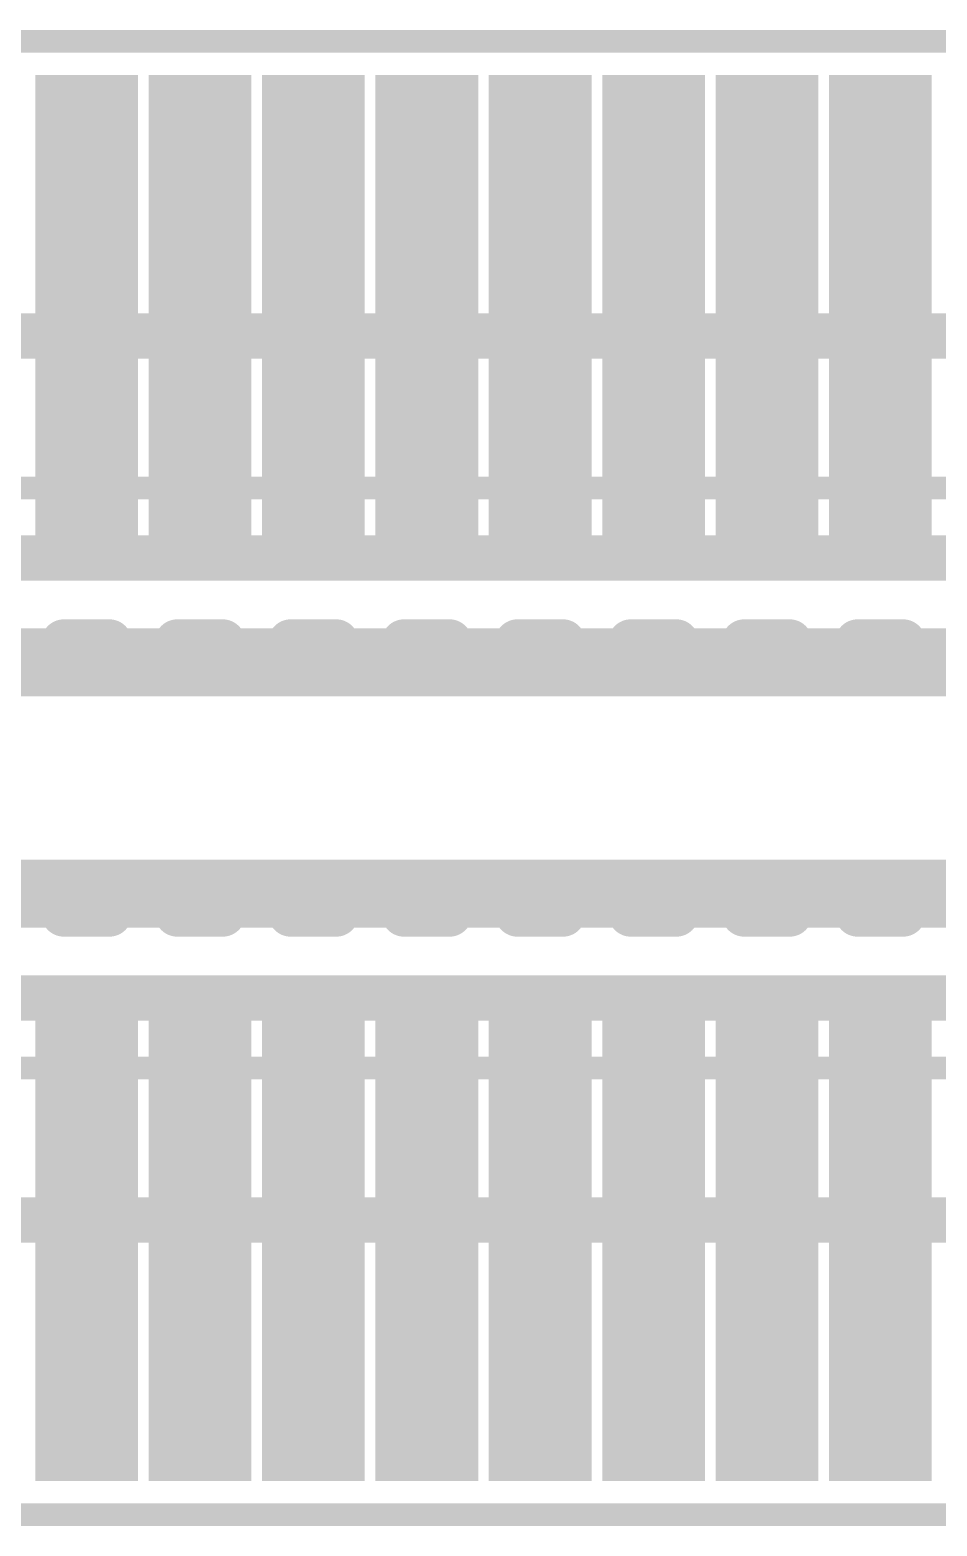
# Model space of a CAD drawing. Header units: millimetres. Extents: x 82.2 to 117.8, y 96.7 to 106.2.
# Drawn here: x 100.75 to 104.75, y 96.7 to 103.3 of the extents above; entities that cross this region are included whole.
import ezdxf

# ---------------------------------------------------------------- set-up
doc = ezdxf.new("R2010")
doc.units = ezdxf.units.MM
for name, color, linetype in [('Mechanical14', 56, 'Continuous'), ('Mechanical15', 56, 'Continuous'), ('Mechanical8', 56, 'Continuous'), ('TopLayer', 1, 'Continuous'), ('TopOverlay', 2, 'Continuous'), ('TopPaste', 8, 'Continuous'), ('TopSolder', 216, 'Continuous')]:
    doc.layers.add(name, color=color, linetype=linetype)

# ---------------------------------------------------------------- blocks, each defined once
blk = doc.blocks.new('PANASONIC_AXK6SA3677YG_1')
at = {"layer": 'Mechanical14', "const_width": 0.1}
for points in [[(-16.5, 1.9), (16.5, 1.9)], [(-16.75, 1.28), (16.75, 1.28)], [(-16.75, 1.02), (16.75, 1.02)], [(0.9, 1.06), (1.1, 1.06)], [(0.9, 1.02), (0.9, 1.06)], [(1.1, 1.02), (1.1, 1.06)], [(1.4, 1.06), (1.6, 1.06)], [(1.4, 1.02), (1.4, 1.06)], [(1.6, 1.02), (1.6, 1.06)], [(1.9, 1.06), (2.1, 1.06)], [(1.9, 1.02), (1.9, 1.06)], [(2.1, 1.02), (2.1, 1.06)], [(2.4, 1.06), (2.6, 1.06)], [(2.4, 1.02), (2.4, 1.06)], [(2.6, 1.02), (2.6, 1.06)], [(2.9, 1.06), (3.1, 1.06)], [(2.9, 1.02), (2.9, 1.06)], [(3.1, 1.02), (3.1, 1.06)], [(3.4, 1.06), (3.6, 1.06)], [(3.4, 1.02), (3.4, 1.06)], [(3.6, 1.02), (3.6, 1.06)], [(3.9, 1.06), (4.1, 1.06)], [(3.9, 1.02), (3.9, 1.06)], [(4.1, 1.02), (4.1, 1.06)], [(4.4, 1.06), (4.6, 1.06)], [(4.4, 1.02), (4.4, 1.06)], [(4.6, 1.02), (4.6, 1.06)], [(-16.65, 0.92), (16.65, 0.92)], [(-16.65, -0.92), (16.65, -0.92)], [(-16.75, -1.02), (16.75, -1.02)], [(0.9, -1.06), (0.9, -1.02)], [(1.1, -1.06), (1.1, -1.02)], [(1.4, -1.06), (1.4, -1.02)], [(1.6, -1.06), (1.6, -1.02)], [(1.9, -1.06), (1.9, -1.02)], [(2.1, -1.06), (2.1, -1.02)], [(2.4, -1.06), (2.4, -1.02)], [(2.6, -1.06), (2.6, -1.02)], [(2.9, -1.06), (2.9, -1.02)], [(3.1, -1.06), (3.1, -1.02)], [(3.4, -1.06), (3.4, -1.02)], [(3.6, -1.06), (3.6, -1.02)], [(3.9, -1.06), (3.9, -1.02)], [(4.1, -1.06), (4.1, -1.02)], [(4.4, -1.06), (4.4, -1.02)], [(4.6, -1.06), (4.6, -1.02)], [(0.9, -1.06), (1.1, -1.06)], [(1.4, -1.06), (1.6, -1.06)], [(1.9, -1.06), (2.1, -1.06)], [(2.4, -1.06), (2.6, -1.06)], [(2.9, -1.06), (3.1, -1.06)], [(3.4, -1.06), (3.6, -1.06)], [(3.9, -1.06), (4.1, -1.06)], [(4.4, -1.06), (4.6, -1.06)], [(-16.75, -1.28), (16.75, -1.28)], [(-16.5, -1.9), (16.5, -1.9)]]:
    blk.add_lwpolyline(points, dxfattribs=at)
at = {"layer": 'Mechanical14', "const_width": 0.05}
for points in [[(0.875, 1.06, 1), (0.925, 1.06, 1)], [(0.875, 1.06, 1), (0.925, 1.06, 1)], [(0.875, 1.02, 1), (0.925, 1.02, 1)], [(1.075, 1.06, 1), (1.125, 1.06, 1)], [(1.075, 1.06, 1), (1.125, 1.06, 1)], [(1.075, 1.02, 1), (1.125, 1.02, 1)], [(1.375, 1.06, 1), (1.425, 1.06, 1)], [(1.375, 1.06, 1), (1.425, 1.06, 1)], [(1.375, 1.02, 1), (1.425, 1.02, 1)], [(1.575, 1.06, 1), (1.625, 1.06, 1)], [(1.575, 1.06, 1), (1.625, 1.06, 1)], [(1.575, 1.02, 1), (1.625, 1.02, 1)], [(1.875, 1.06, 1), (1.925, 1.06, 1)], [(1.875, 1.06, 1), (1.925, 1.06, 1)], [(1.875, 1.02, 1), (1.925, 1.02, 1)], [(2.075, 1.06, 1), (2.125, 1.06, 1)], [(2.075, 1.06, 1), (2.125, 1.06, 1)], [(2.075, 1.02, 1), (2.125, 1.02, 1)], [(2.375, 1.06, 1), (2.425, 1.06, 1)], [(2.375, 1.06, 1), (2.425, 1.06, 1)], [(2.375, 1.02, 1), (2.425, 1.02, 1)], [(2.575, 1.06, 1), (2.625, 1.06, 1)], [(2.575, 1.06, 1), (2.625, 1.06, 1)], [(2.575, 1.02, 1), (2.625, 1.02, 1)], [(2.875, 1.06, 1), (2.925, 1.06, 1)], [(2.875, 1.06, 1), (2.925, 1.06, 1)], [(2.875, 1.02, 1), (2.925, 1.02, 1)], [(3.075, 1.06, 1), (3.125, 1.06, 1)], [(3.075, 1.06, 1), (3.125, 1.06, 1)], [(3.075, 1.02, 1), (3.125, 1.02, 1)], [(3.375, 1.06, 1), (3.425, 1.06, 1)], [(3.375, 1.06, 1), (3.425, 1.06, 1)], [(3.375, 1.02, 1), (3.425, 1.02, 1)], [(3.575, 1.06, 1), (3.625, 1.06, 1)], [(3.575, 1.06, 1), (3.625, 1.06, 1)], [(3.575, 1.02, 1), (3.625, 1.02, 1)], [(3.875, 1.06, 1), (3.925, 1.06, 1)], [(3.875, 1.06, 1), (3.925, 1.06, 1)], [(3.875, 1.02, 1), (3.925, 1.02, 1)], [(4.075, 1.06, 1), (4.125, 1.06, 1)], [(4.075, 1.06, 1), (4.125, 1.06, 1)], [(4.075, 1.02, 1), (4.125, 1.02, 1)], [(4.375, 1.06, 1), (4.425, 1.06, 1)], [(4.375, 1.06, 1), (4.425, 1.06, 1)], [(4.375, 1.02, 1), (4.425, 1.02, 1)], [(4.575, 1.06, 1), (4.625, 1.06, 1)], [(4.575, 1.06, 1), (4.625, 1.06, 1)], [(4.575, 1.02, 1), (4.625, 1.02, 1)], [(0.875, -1.02, 1), (0.925, -1.02, 1)], [(1.075, -1.02, 1), (1.125, -1.02, 1)], [(1.375, -1.02, 1), (1.425, -1.02, 1)], [(1.575, -1.02, 1), (1.625, -1.02, 1)], [(1.875, -1.02, 1), (1.925, -1.02, 1)], [(2.075, -1.02, 1), (2.125, -1.02, 1)], [(2.375, -1.02, 1), (2.425, -1.02, 1)], [(2.575, -1.02, 1), (2.625, -1.02, 1)], [(2.875, -1.02, 1), (2.925, -1.02, 1)], [(3.075, -1.02, 1), (3.125, -1.02, 1)], [(3.375, -1.02, 1), (3.425, -1.02, 1)], [(3.575, -1.02, 1), (3.625, -1.02, 1)], [(3.875, -1.02, 1), (3.925, -1.02, 1)], [(4.075, -1.02, 1), (4.125, -1.02, 1)], [(4.375, -1.02, 1), (4.425, -1.02, 1)], [(4.575, -1.02, 1), (4.625, -1.02, 1)], [(0.875, -1.06, 1), (0.925, -1.06, 1)], [(0.875, -1.06, 1), (0.925, -1.06, 1)], [(1.075, -1.06, 1), (1.125, -1.06, 1)], [(1.075, -1.06, 1), (1.125, -1.06, 1)], [(1.375, -1.06, 1), (1.425, -1.06, 1)], [(1.375, -1.06, 1), (1.425, -1.06, 1)], [(1.575, -1.06, 1), (1.625, -1.06, 1)], [(1.575, -1.06, 1), (1.625, -1.06, 1)], [(1.875, -1.06, 1), (1.925, -1.06, 1)], [(1.875, -1.06, 1), (1.925, -1.06, 1)], [(2.075, -1.06, 1), (2.125, -1.06, 1)], [(2.075, -1.06, 1), (2.125, -1.06, 1)], [(2.375, -1.06, 1), (2.425, -1.06, 1)], [(2.375, -1.06, 1), (2.425, -1.06, 1)], [(2.575, -1.06, 1), (2.625, -1.06, 1)], [(2.575, -1.06, 1), (2.625, -1.06, 1)], [(2.875, -1.06, 1), (2.925, -1.06, 1)], [(2.875, -1.06, 1), (2.925, -1.06, 1)], [(3.075, -1.06, 1), (3.125, -1.06, 1)], [(3.075, -1.06, 1), (3.125, -1.06, 1)], [(3.375, -1.06, 1), (3.425, -1.06, 1)], [(3.375, -1.06, 1), (3.425, -1.06, 1)], [(3.575, -1.06, 1), (3.625, -1.06, 1)], [(3.575, -1.06, 1), (3.625, -1.06, 1)], [(3.875, -1.06, 1), (3.925, -1.06, 1)], [(3.875, -1.06, 1), (3.925, -1.06, 1)], [(4.075, -1.06, 1), (4.125, -1.06, 1)], [(4.075, -1.06, 1), (4.125, -1.06, 1)], [(4.375, -1.06, 1), (4.425, -1.06, 1)], [(4.375, -1.06, 1), (4.425, -1.06, 1)], [(4.575, -1.06, 1), (4.625, -1.06, 1)], [(4.575, -1.06, 1), (4.625, -1.06, 1)]]:
    blk.add_lwpolyline(points, format="xyb", close=True, dxfattribs=at)
at = {"layer": 'Mechanical15', "const_width": 0.1}
for points in [[(-17.75, 3.25), (17.75, 3.25)], [(-17.75, -3.25), (17.75, -3.25)]]:
    blk.add_lwpolyline(points, dxfattribs=at)
at = {"layer": 'Mechanical8', "const_width": 0.1}
for points in [[(0.875, 3), (1.125, 3)], [(0.875, 1), (0.875, 3)], [(1.125, 1), (1.125, 3)], [(1.375, 3), (1.625, 3)], [(1.375, 1), (1.375, 3)], [(1.625, 1), (1.625, 3)], [(1.875, 3), (2.125, 3)], [(1.875, 1), (1.875, 3)], [(2.125, 1), (2.125, 3)], [(2.375, 3), (2.625, 3)], [(2.375, 1), (2.375, 3)], [(2.625, 1), (2.625, 3)], [(2.875, 3), (3.125, 3)], [(2.875, 1), (2.875, 3)], [(3.125, 1), (3.125, 3)], [(3.375, 3), (3.625, 3)], [(3.375, 1), (3.375, 3)], [(3.625, 1), (3.625, 3)], [(3.875, 3), (4.125, 3)], [(3.875, 1), (3.875, 3)], [(4.125, 1), (4.125, 3)], [(4.375, 3), (4.625, 3)], [(4.375, 1), (4.375, 3)], [(4.625, 1), (4.625, 3)], [(1, 2), (1, 2.5)], [(1.5, 2), (1.5, 2.5)], [(2, 2), (2, 2.5)], [(2.5, 2), (2.5, 2.5)], [(3, 2), (3, 2.5)], [(3.5, 2), (3.5, 2.5)], [(4, 2), (4, 2.5)], [(4.5, 2), (4.5, 2.5)], [(0.5, 2), (1, 2)], [(1, 2), (1.5, 2)], [(1.5, 2), (2, 2)], [(2, 2), (2.5, 2)], [(2.5, 2), (3, 2)], [(3, 2), (3.5, 2)], [(3.5, 2), (4, 2)], [(4, 2), (4.5, 2)], [(4.5, 2), (5, 2)], [(0.875, 1), (1.125, 1)], [(1.375, 1), (1.625, 1)], [(1.875, 1), (2.125, 1)], [(2.375, 1), (2.625, 1)], [(2.875, 1), (3.125, 1)], [(3.375, 1), (3.625, 1)], [(3.875, 1), (4.125, 1)], [(4.375, 1), (4.625, 1)], [(0.875, -1), (1.125, -1)], [(0.875, -3), (0.875, -1)], [(1.125, -3), (1.125, -1)], [(1.375, -1), (1.625, -1)], [(1.375, -3), (1.375, -1)], [(1.625, -3), (1.625, -1)], [(1.875, -1), (2.125, -1)], [(1.875, -3), (1.875, -1)], [(2.125, -3), (2.125, -1)], [(2.375, -1), (2.625, -1)], [(2.375, -3), (2.375, -1)], [(2.625, -3), (2.625, -1)], [(2.875, -1), (3.125, -1)], [(2.875, -3), (2.875, -1)], [(3.125, -3), (3.125, -1)], [(3.375, -1), (3.625, -1)], [(3.375, -3), (3.375, -1)], [(3.625, -3), (3.625, -1)], [(3.875, -1), (4.125, -1)], [(3.875, -3), (3.875, -1)], [(4.125, -3), (4.125, -1)], [(4.375, -1), (4.625, -1)], [(4.375, -3), (4.375, -1)], [(4.625, -3), (4.625, -1)], [(1, -2), (1, -1.5)], [(1.5, -2), (1.5, -1.5)], [(2, -2), (2, -1.5)], [(2.5, -2), (2.5, -1.5)], [(3, -2), (3, -1.5)], [(3.5, -2), (3.5, -1.5)], [(4, -2), (4, -1.5)], [(4.5, -2), (4.5, -1.5)], [(0.5, -2), (1, -2)], [(1, -2), (1.5, -2)], [(1.5, -2), (2, -2)], [(2, -2), (2.5, -2)], [(2.5, -2), (3, -2)], [(3, -2), (3.5, -2)], [(3.5, -2), (4, -2)], [(4, -2), (4.5, -2)], [(4.5, -2), (5, -2)], [(0.875, -3), (1.125, -3)], [(1.375, -3), (1.625, -3)], [(1.875, -3), (2.125, -3)], [(2.375, -3), (2.625, -3)], [(2.875, -3), (3.125, -3)], [(3.375, -3), (3.625, -3)], [(3.875, -3), (4.125, -3)], [(4.375, -3), (4.625, -3)]]:
    blk.add_lwpolyline(points, dxfattribs=at)
at = {"layer": 'Mechanical8', "const_width": 0.05}
for points in [[(0.85, 3, 1), (0.9, 3, 1)], [(0.85, 3, 1), (0.9, 3, 1)], [(1.1, 3, 1), (1.15, 3, 1)], [(1.1, 3, 1), (1.15, 3, 1)], [(1.35, 3, 1), (1.4, 3, 1)], [(1.35, 3, 1), (1.4, 3, 1)], [(1.6, 3, 1), (1.65, 3, 1)], [(1.6, 3, 1), (1.65, 3, 1)], [(1.85, 3, 1), (1.9, 3, 1)], [(1.85, 3, 1), (1.9, 3, 1)], [(2.1, 3, 1), (2.15, 3, 1)], [(2.1, 3, 1), (2.15, 3, 1)], [(2.35, 3, 1), (2.4, 3, 1)], [(2.35, 3, 1), (2.4, 3, 1)], [(2.6, 3, 1), (2.65, 3, 1)], [(2.6, 3, 1), (2.65, 3, 1)], [(2.85, 3, 1), (2.9, 3, 1)], [(2.85, 3, 1), (2.9, 3, 1)], [(3.1, 3, 1), (3.15, 3, 1)], [(3.1, 3, 1), (3.15, 3, 1)], [(3.35, 3, 1), (3.4, 3, 1)], [(3.35, 3, 1), (3.4, 3, 1)], [(3.6, 3, 1), (3.65, 3, 1)], [(3.6, 3, 1), (3.65, 3, 1)], [(3.85, 3, 1), (3.9, 3, 1)], [(3.85, 3, 1), (3.9, 3, 1)], [(4.1, 3, 1), (4.15, 3, 1)], [(4.1, 3, 1), (4.15, 3, 1)], [(4.35, 3, 1), (4.4, 3, 1)], [(4.35, 3, 1), (4.4, 3, 1)], [(4.6, 3, 1), (4.65, 3, 1)], [(4.6, 3, 1), (4.65, 3, 1)], [(0.975, 2.5, 1), (1.025, 2.5, 1)], [(1.475, 2.5, 1), (1.525, 2.5, 1)], [(1.975, 2.5, 1), (2.025, 2.5, 1)], [(2.475, 2.5, 1), (2.525, 2.5, 1)], [(2.975, 2.5, 1), (3.025, 2.5, 1)], [(3.475, 2.5, 1), (3.525, 2.5, 1)], [(3.975, 2.5, 1), (4.025, 2.5, 1)], [(4.475, 2.5, 1), (4.525, 2.5, 1)], [(0.975, 2, 1), (1.025, 2, 1)], [(0.975, 2, 1), (1.025, 2, 1)], [(0.975, 2, 1), (1.025, 2, 1)], [(1.475, 2, 1), (1.525, 2, 1)], [(1.475, 2, 1), (1.525, 2, 1)], [(1.475, 2, 1), (1.525, 2, 1)], [(1.975, 2, 1), (2.025, 2, 1)], [(1.975, 2, 1), (2.025, 2, 1)], [(1.975, 2, 1), (2.025, 2, 1)], [(2.475, 2, 1), (2.525, 2, 1)], [(2.475, 2, 1), (2.525, 2, 1)], [(2.475, 2, 1), (2.525, 2, 1)], [(2.975, 2, 1), (3.025, 2, 1)], [(2.975, 2, 1), (3.025, 2, 1)], [(2.975, 2, 1), (3.025, 2, 1)], [(3.475, 2, 1), (3.525, 2, 1)], [(3.475, 2, 1), (3.525, 2, 1)], [(3.475, 2, 1), (3.525, 2, 1)], [(3.975, 2, 1), (4.025, 2, 1)], [(3.975, 2, 1), (4.025, 2, 1)], [(3.975, 2, 1), (4.025, 2, 1)], [(4.475, 2, 1), (4.525, 2, 1)], [(4.475, 2, 1), (4.525, 2, 1)], [(4.475, 2, 1), (4.525, 2, 1)], [(0.85, 1, 1), (0.9, 1, 1)], [(0.85, 1, 1), (0.9, 1, 1)], [(1.1, 1, 1), (1.15, 1, 1)], [(1.1, 1, 1), (1.15, 1, 1)], [(1.35, 1, 1), (1.4, 1, 1)], [(1.35, 1, 1), (1.4, 1, 1)], [(1.6, 1, 1), (1.65, 1, 1)], [(1.6, 1, 1), (1.65, 1, 1)], [(1.85, 1, 1), (1.9, 1, 1)], [(1.85, 1, 1), (1.9, 1, 1)], [(2.1, 1, 1), (2.15, 1, 1)], [(2.1, 1, 1), (2.15, 1, 1)], [(2.35, 1, 1), (2.4, 1, 1)], [(2.35, 1, 1), (2.4, 1, 1)], [(2.6, 1, 1), (2.65, 1, 1)], [(2.6, 1, 1), (2.65, 1, 1)], [(2.85, 1, 1), (2.9, 1, 1)], [(2.85, 1, 1), (2.9, 1, 1)], [(3.1, 1, 1), (3.15, 1, 1)], [(3.1, 1, 1), (3.15, 1, 1)], [(3.35, 1, 1), (3.4, 1, 1)], [(3.35, 1, 1), (3.4, 1, 1)], [(3.6, 1, 1), (3.65, 1, 1)], [(3.6, 1, 1), (3.65, 1, 1)], [(3.85, 1, 1), (3.9, 1, 1)], [(3.85, 1, 1), (3.9, 1, 1)], [(4.1, 1, 1), (4.15, 1, 1)], [(4.1, 1, 1), (4.15, 1, 1)], [(4.35, 1, 1), (4.4, 1, 1)], [(4.35, 1, 1), (4.4, 1, 1)], [(4.6, 1, 1), (4.65, 1, 1)], [(4.6, 1, 1), (4.65, 1, 1)], [(0.85, -1, 1), (0.9, -1, 1)], [(0.85, -1, 1), (0.9, -1, 1)], [(1.1, -1, 1), (1.15, -1, 1)], [(1.1, -1, 1), (1.15, -1, 1)], [(1.35, -1, 1), (1.4, -1, 1)], [(1.35, -1, 1), (1.4, -1, 1)], [(1.6, -1, 1), (1.65, -1, 1)], [(1.6, -1, 1), (1.65, -1, 1)], [(1.85, -1, 1), (1.9, -1, 1)], [(1.85, -1, 1), (1.9, -1, 1)], [(2.1, -1, 1), (2.15, -1, 1)], [(2.1, -1, 1), (2.15, -1, 1)], [(2.35, -1, 1), (2.4, -1, 1)], [(2.35, -1, 1), (2.4, -1, 1)], [(2.6, -1, 1), (2.65, -1, 1)], [(2.6, -1, 1), (2.65, -1, 1)], [(2.85, -1, 1), (2.9, -1, 1)], [(2.85, -1, 1), (2.9, -1, 1)], [(3.1, -1, 1), (3.15, -1, 1)], [(3.1, -1, 1), (3.15, -1, 1)], [(3.35, -1, 1), (3.4, -1, 1)], [(3.35, -1, 1), (3.4, -1, 1)], [(3.6, -1, 1), (3.65, -1, 1)], [(3.6, -1, 1), (3.65, -1, 1)], [(3.85, -1, 1), (3.9, -1, 1)], [(3.85, -1, 1), (3.9, -1, 1)], [(4.1, -1, 1), (4.15, -1, 1)], [(4.1, -1, 1), (4.15, -1, 1)], [(4.35, -1, 1), (4.4, -1, 1)], [(4.35, -1, 1), (4.4, -1, 1)], [(4.6, -1, 1), (4.65, -1, 1)], [(4.6, -1, 1), (4.65, -1, 1)], [(0.975, -1.5, 1), (1.025, -1.5, 1)], [(1.475, -1.5, 1), (1.525, -1.5, 1)], [(1.975, -1.5, 1), (2.025, -1.5, 1)], [(2.475, -1.5, 1), (2.525, -1.5, 1)], [(2.975, -1.5, 1), (3.025, -1.5, 1)], [(3.475, -1.5, 1), (3.525, -1.5, 1)], [(3.975, -1.5, 1), (4.025, -1.5, 1)], [(4.475, -1.5, 1), (4.525, -1.5, 1)], [(0.975, -2, 1), (1.025, -2, 1)], [(0.975, -2, 1), (1.025, -2, 1)], [(0.975, -2, 1), (1.025, -2, 1)], [(1.475, -2, 1), (1.525, -2, 1)], [(1.475, -2, 1), (1.525, -2, 1)], [(1.475, -2, 1), (1.525, -2, 1)], [(1.975, -2, 1), (2.025, -2, 1)], [(1.975, -2, 1), (2.025, -2, 1)], [(1.975, -2, 1), (2.025, -2, 1)], [(2.475, -2, 1), (2.525, -2, 1)], [(2.475, -2, 1), (2.525, -2, 1)], [(2.475, -2, 1), (2.525, -2, 1)], [(2.975, -2, 1), (3.025, -2, 1)], [(2.975, -2, 1), (3.025, -2, 1)], [(2.975, -2, 1), (3.025, -2, 1)], [(3.475, -2, 1), (3.525, -2, 1)], [(3.475, -2, 1), (3.525, -2, 1)], [(3.475, -2, 1), (3.525, -2, 1)], [(3.975, -2, 1), (4.025, -2, 1)], [(3.975, -2, 1), (4.025, -2, 1)], [(3.975, -2, 1), (4.025, -2, 1)], [(4.475, -2, 1), (4.525, -2, 1)], [(4.475, -2, 1), (4.525, -2, 1)], [(4.475, -2, 1), (4.525, -2, 1)], [(0.85, -3, 1), (0.9, -3, 1)], [(0.85, -3, 1), (0.9, -3, 1)], [(1.1, -3, 1), (1.15, -3, 1)], [(1.1, -3, 1), (1.15, -3, 1)], [(1.35, -3, 1), (1.4, -3, 1)], [(1.35, -3, 1), (1.4, -3, 1)], [(1.6, -3, 1), (1.65, -3, 1)], [(1.6, -3, 1), (1.65, -3, 1)], [(1.85, -3, 1), (1.9, -3, 1)], [(1.85, -3, 1), (1.9, -3, 1)], [(2.1, -3, 1), (2.15, -3, 1)], [(2.1, -3, 1), (2.15, -3, 1)], [(2.35, -3, 1), (2.4, -3, 1)], [(2.35, -3, 1), (2.4, -3, 1)], [(2.6, -3, 1), (2.65, -3, 1)], [(2.6, -3, 1), (2.65, -3, 1)], [(2.85, -3, 1), (2.9, -3, 1)], [(2.85, -3, 1), (2.9, -3, 1)], [(3.1, -3, 1), (3.15, -3, 1)], [(3.1, -3, 1), (3.15, -3, 1)], [(3.35, -3, 1), (3.4, -3, 1)], [(3.35, -3, 1), (3.4, -3, 1)], [(3.6, -3, 1), (3.65, -3, 1)], [(3.6, -3, 1), (3.65, -3, 1)], [(3.85, -3, 1), (3.9, -3, 1)], [(3.85, -3, 1), (3.9, -3, 1)], [(4.1, -3, 1), (4.15, -3, 1)], [(4.1, -3, 1), (4.15, -3, 1)], [(4.35, -3, 1), (4.4, -3, 1)], [(4.35, -3, 1), (4.4, -3, 1)], [(4.6, -3, 1), (4.65, -3, 1)], [(4.6, -3, 1), (4.65, -3, 1)]]:
    blk.add_lwpolyline(points, format="xyb", close=True, dxfattribs=at)
at = {"layer": 'TopLayer'}
for points in [[(0.875, 1), (1.125, 1), (0.875, 3), (1.125, 3)], [(1.375, 1), (1.625, 1), (1.375, 3), (1.625, 3)], [(1.875, 1), (2.125, 1), (1.875, 3), (2.125, 3)], [(2.375, 1), (2.625, 1), (2.375, 3), (2.625, 3)], [(2.875, 1), (3.125, 1), (2.875, 3), (3.125, 3)], [(3.375, 1), (3.625, 1), (3.375, 3), (3.625, 3)], [(3.875, 1), (4.125, 1), (3.875, 3), (4.125, 3)], [(4.375, 1), (4.625, 1), (4.375, 3), (4.625, 3)], [(0.875, -3), (1.125, -3), (0.875, -1), (1.125, -1)], [(1.375, -3), (1.625, -3), (1.375, -1), (1.625, -1)], [(1.875, -3), (2.125, -3), (1.875, -1), (2.125, -1)], [(2.375, -3), (2.625, -3), (2.375, -1), (2.625, -1)], [(2.875, -3), (3.125, -3), (2.875, -1), (3.125, -1)], [(3.375, -3), (3.625, -3), (3.375, -1), (3.625, -1)], [(3.875, -3), (4.125, -3), (3.875, -1), (4.125, -1)], [(4.375, -3), (4.625, -3), (4.375, -1), (4.625, -1)]]:
    blk.add_solid(points, dxfattribs=at)
at = {"layer": 'TopOverlay', "const_width": 0.2}
for points in [[(-16.75, 0.56), (16.75, 0.56)], [(0.9, 0.6), (1.1, 0.6)], [(0.9, 0.56), (0.9, 0.6)], [(1.1, 0.56), (1.1, 0.6)], [(1.4, 0.6), (1.6, 0.6)], [(1.4, 0.56), (1.4, 0.6)], [(1.6, 0.56), (1.6, 0.6)], [(1.9, 0.6), (2.1, 0.6)], [(1.9, 0.56), (1.9, 0.6)], [(2.1, 0.56), (2.1, 0.6)], [(2.4, 0.6), (2.6, 0.6)], [(2.4, 0.56), (2.4, 0.6)], [(2.6, 0.56), (2.6, 0.6)], [(2.9, 0.6), (3.1, 0.6)], [(2.9, 0.56), (2.9, 0.6)], [(3.1, 0.56), (3.1, 0.6)], [(3.4, 0.6), (3.6, 0.6)], [(3.4, 0.56), (3.4, 0.6)], [(3.6, 0.56), (3.6, 0.6)], [(3.9, 0.6), (4.1, 0.6)], [(3.9, 0.56), (3.9, 0.6)], [(4.1, 0.56), (4.1, 0.6)], [(4.4, 0.6), (4.6, 0.6)], [(4.4, 0.56), (4.4, 0.6)], [(4.6, 0.56), (4.6, 0.6)], [(-16.65, 0.46), (16.65, 0.46)], [(-16.65, -0.46), (16.65, -0.46)], [(-16.75, -0.56), (16.75, -0.56)], [(0.9, -0.6), (0.9, -0.56)], [(1.1, -0.6), (1.1, -0.56)], [(1.4, -0.6), (1.4, -0.56)], [(1.6, -0.6), (1.6, -0.56)], [(1.9, -0.6), (1.9, -0.56)], [(2.1, -0.6), (2.1, -0.56)], [(2.4, -0.6), (2.4, -0.56)], [(2.6, -0.6), (2.6, -0.56)], [(2.9, -0.6), (2.9, -0.56)], [(3.1, -0.6), (3.1, -0.56)], [(3.4, -0.6), (3.4, -0.56)], [(3.6, -0.6), (3.6, -0.56)], [(3.9, -0.6), (3.9, -0.56)], [(4.1, -0.6), (4.1, -0.56)], [(4.4, -0.6), (4.4, -0.56)], [(4.6, -0.6), (4.6, -0.56)], [(0.9, -0.6), (1.1, -0.6)], [(1.4, -0.6), (1.6, -0.6)], [(1.9, -0.6), (2.1, -0.6)], [(2.4, -0.6), (2.6, -0.6)], [(2.9, -0.6), (3.1, -0.6)], [(3.4, -0.6), (3.6, -0.6)], [(3.9, -0.6), (4.1, -0.6)], [(4.4, -0.6), (4.6, -0.6)]]:
    blk.add_lwpolyline(points, dxfattribs=at)
at = {"layer": 'TopOverlay', "const_width": 0.1}
for points in [[(0.85, 0.6, 1), (0.95, 0.6, 1)], [(0.85, 0.6, 1), (0.95, 0.6, 1)], [(0.85, 0.56, 1), (0.95, 0.56, 1)], [(1.05, 0.6, 1), (1.15, 0.6, 1)], [(1.05, 0.6, 1), (1.15, 0.6, 1)], [(1.05, 0.56, 1), (1.15, 0.56, 1)], [(1.35, 0.6, 1), (1.45, 0.6, 1)], [(1.35, 0.6, 1), (1.45, 0.6, 1)], [(1.35, 0.56, 1), (1.45, 0.56, 1)], [(1.55, 0.6, 1), (1.65, 0.6, 1)], [(1.55, 0.6, 1), (1.65, 0.6, 1)], [(1.55, 0.56, 1), (1.65, 0.56, 1)], [(1.85, 0.6, 1), (1.95, 0.6, 1)], [(1.85, 0.6, 1), (1.95, 0.6, 1)], [(1.85, 0.56, 1), (1.95, 0.56, 1)], [(2.05, 0.6, 1), (2.15, 0.6, 1)], [(2.05, 0.6, 1), (2.15, 0.6, 1)], [(2.05, 0.56, 1), (2.15, 0.56, 1)], [(2.35, 0.6, 1), (2.45, 0.6, 1)], [(2.35, 0.6, 1), (2.45, 0.6, 1)], [(2.35, 0.56, 1), (2.45, 0.56, 1)], [(2.55, 0.6, 1), (2.65, 0.6, 1)], [(2.55, 0.6, 1), (2.65, 0.6, 1)], [(2.55, 0.56, 1), (2.65, 0.56, 1)], [(2.85, 0.6, 1), (2.95, 0.6, 1)], [(2.85, 0.6, 1), (2.95, 0.6, 1)], [(2.85, 0.56, 1), (2.95, 0.56, 1)], [(3.05, 0.6, 1), (3.15, 0.6, 1)], [(3.05, 0.6, 1), (3.15, 0.6, 1)], [(3.05, 0.56, 1), (3.15, 0.56, 1)], [(3.35, 0.6, 1), (3.45, 0.6, 1)], [(3.35, 0.6, 1), (3.45, 0.6, 1)], [(3.35, 0.56, 1), (3.45, 0.56, 1)], [(3.55, 0.6, 1), (3.65, 0.6, 1)], [(3.55, 0.6, 1), (3.65, 0.6, 1)], [(3.55, 0.56, 1), (3.65, 0.56, 1)], [(3.85, 0.6, 1), (3.95, 0.6, 1)], [(3.85, 0.6, 1), (3.95, 0.6, 1)], [(3.85, 0.56, 1), (3.95, 0.56, 1)], [(4.05, 0.6, 1), (4.15, 0.6, 1)], [(4.05, 0.6, 1), (4.15, 0.6, 1)], [(4.05, 0.56, 1), (4.15, 0.56, 1)], [(4.35, 0.6, 1), (4.45, 0.6, 1)], [(4.35, 0.6, 1), (4.45, 0.6, 1)], [(4.35, 0.56, 1), (4.45, 0.56, 1)], [(4.55, 0.6, 1), (4.65, 0.6, 1)], [(4.55, 0.6, 1), (4.65, 0.6, 1)], [(4.55, 0.56, 1), (4.65, 0.56, 1)], [(0.85, -0.56, 1), (0.95, -0.56, 1)], [(1.05, -0.56, 1), (1.15, -0.56, 1)], [(1.35, -0.56, 1), (1.45, -0.56, 1)], [(1.55, -0.56, 1), (1.65, -0.56, 1)], [(1.85, -0.56, 1), (1.95, -0.56, 1)], [(2.05, -0.56, 1), (2.15, -0.56, 1)], [(2.35, -0.56, 1), (2.45, -0.56, 1)], [(2.55, -0.56, 1), (2.65, -0.56, 1)], [(2.85, -0.56, 1), (2.95, -0.56, 1)], [(3.05, -0.56, 1), (3.15, -0.56, 1)], [(3.35, -0.56, 1), (3.45, -0.56, 1)], [(3.55, -0.56, 1), (3.65, -0.56, 1)], [(3.85, -0.56, 1), (3.95, -0.56, 1)], [(4.05, -0.56, 1), (4.15, -0.56, 1)], [(4.35, -0.56, 1), (4.45, -0.56, 1)], [(4.55, -0.56, 1), (4.65, -0.56, 1)], [(0.85, -0.6, 1), (0.95, -0.6, 1)], [(0.85, -0.6, 1), (0.95, -0.6, 1)], [(1.05, -0.6, 1), (1.15, -0.6, 1)], [(1.05, -0.6, 1), (1.15, -0.6, 1)], [(1.35, -0.6, 1), (1.45, -0.6, 1)], [(1.35, -0.6, 1), (1.45, -0.6, 1)], [(1.55, -0.6, 1), (1.65, -0.6, 1)], [(1.55, -0.6, 1), (1.65, -0.6, 1)], [(1.85, -0.6, 1), (1.95, -0.6, 1)], [(1.85, -0.6, 1), (1.95, -0.6, 1)], [(2.05, -0.6, 1), (2.15, -0.6, 1)], [(2.05, -0.6, 1), (2.15, -0.6, 1)], [(2.35, -0.6, 1), (2.45, -0.6, 1)], [(2.35, -0.6, 1), (2.45, -0.6, 1)], [(2.55, -0.6, 1), (2.65, -0.6, 1)], [(2.55, -0.6, 1), (2.65, -0.6, 1)], [(2.85, -0.6, 1), (2.95, -0.6, 1)], [(2.85, -0.6, 1), (2.95, -0.6, 1)], [(3.05, -0.6, 1), (3.15, -0.6, 1)], [(3.05, -0.6, 1), (3.15, -0.6, 1)], [(3.35, -0.6, 1), (3.45, -0.6, 1)], [(3.35, -0.6, 1), (3.45, -0.6, 1)], [(3.55, -0.6, 1), (3.65, -0.6, 1)], [(3.55, -0.6, 1), (3.65, -0.6, 1)], [(3.85, -0.6, 1), (3.95, -0.6, 1)], [(3.85, -0.6, 1), (3.95, -0.6, 1)], [(4.05, -0.6, 1), (4.15, -0.6, 1)], [(4.05, -0.6, 1), (4.15, -0.6, 1)], [(4.35, -0.6, 1), (4.45, -0.6, 1)], [(4.35, -0.6, 1), (4.45, -0.6, 1)], [(4.55, -0.6, 1), (4.65, -0.6, 1)], [(4.55, -0.6, 1), (4.65, -0.6, 1)]]:
    blk.add_lwpolyline(points, format="xyb", close=True, dxfattribs=at)
at = {"layer": 'TopPaste'}
for points in [[(0.875, 1), (1.125, 1), (0.875, 3), (1.125, 3)], [(1.375, 1), (1.625, 1), (1.375, 3), (1.625, 3)], [(1.875, 1), (2.125, 1), (1.875, 3), (2.125, 3)], [(2.375, 1), (2.625, 1), (2.375, 3), (2.625, 3)], [(2.875, 1), (3.125, 1), (2.875, 3), (3.125, 3)], [(3.375, 1), (3.625, 1), (3.375, 3), (3.625, 3)], [(3.875, 1), (4.125, 1), (3.875, 3), (4.125, 3)], [(4.375, 1), (4.625, 1), (4.375, 3), (4.625, 3)], [(0.875, -3), (1.125, -3), (0.875, -1), (1.125, -1)], [(1.375, -3), (1.625, -3), (1.375, -1), (1.625, -1)], [(1.875, -3), (2.125, -3), (1.875, -1), (2.125, -1)], [(2.375, -3), (2.625, -3), (2.375, -1), (2.625, -1)], [(2.875, -3), (3.125, -3), (2.875, -1), (3.125, -1)], [(3.375, -3), (3.625, -3), (3.375, -1), (3.625, -1)], [(3.875, -3), (4.125, -3), (3.875, -1), (4.125, -1)], [(4.375, -3), (4.625, -3), (4.375, -1), (4.625, -1)]]:
    blk.add_solid(points, dxfattribs=at)
at = {"layer": 'TopSolder'}
for points in [[(0.7734, 0.8984), (1.2266, 0.8984), (0.7734, 3.1016), (1.2266, 3.1016)], [(1.2734, 0.8984), (1.7266, 0.8984), (1.2734, 3.1016), (1.7266, 3.1016)], [(1.7734, 0.8984), (2.2266, 0.8984), (1.7734, 3.1016), (2.2266, 3.1016)], [(2.2734, 0.8984), (2.7266, 0.8984), (2.2734, 3.1016), (2.7266, 3.1016)], [(2.7734, 0.8984), (3.2266, 0.8984), (2.7734, 3.1016), (3.2266, 3.1016)], [(3.2734, 0.8984), (3.7266, 0.8984), (3.2734, 3.1016), (3.7266, 3.1016)], [(3.7734, 0.8984), (4.2266, 0.8984), (3.7734, 3.1016), (4.2266, 3.1016)], [(4.2734, 0.8984), (4.7266, 0.8984), (4.2734, 3.1016), (4.7266, 3.1016)], [(0.7734, -3.1016), (1.2266, -3.1016), (0.7734, -0.8984), (1.2266, -0.8984)], [(1.2734, -3.1016), (1.7266, -3.1016), (1.2734, -0.8984), (1.7266, -0.8984)], [(1.7734, -3.1016), (2.2266, -3.1016), (1.7734, -0.8984), (2.2266, -0.8984)], [(2.2734, -3.1016), (2.7266, -3.1016), (2.2734, -0.8984), (2.7266, -0.8984)], [(2.7734, -3.1016), (3.2266, -3.1016), (2.7734, -0.8984), (3.2266, -0.8984)], [(3.2734, -3.1016), (3.7266, -3.1016), (3.2734, -0.8984), (3.7266, -0.8984)], [(3.7734, -3.1016), (4.2266, -3.1016), (3.7734, -0.8984), (4.2266, -0.8984)], [(4.2734, -3.1016), (4.7266, -3.1016), (4.2734, -0.8984), (4.7266, -0.8984)]]:
    blk.add_solid(points, dxfattribs=at)

msp = doc.modelspace()

# ---------------------------------------------------------------- block references
msp.add_blockref('PANASONIC_AXK6SA3677YG_1', (100, 100))

doc.saveas('drawing.dxf')
